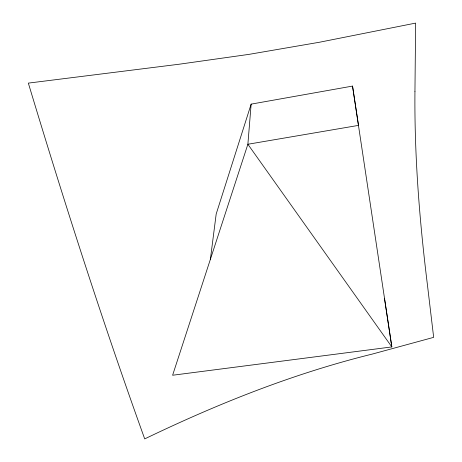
<?xml version="1.0" encoding="UTF-8"?>
<svg xmlns="http://www.w3.org/2000/svg" width="462" height="462" viewBox="0 0 462 462"><rect width="100%" height="100%" fill="white"/><g stroke="black" fill="none" stroke-linecap="round" stroke-linejoin="round"><path stroke-width="0.69" d="M251.143 104.129L247.875 144.26L172.609 375.242L391.834 346.927L352.535 86.082L251.143 104.129L216.187 214.01L210.383 259.309M352.535 86.082L358.506 125.387L247.875 144.26L391.834 346.927L384.465 298.285M414.951 91.285C414.327 156.329 419.565 221.263 427.541 285.77L433.662 337.352L372.597 353.996C293.601 373.417 217.891 403.678 144.71 438.9C102.397 321.483 64.334 202.599 28.338 83.114L179.135 64.23L248.926 54.377L319.456 42.244L415.621 23.1L414.951 91.285"/></g></svg>
